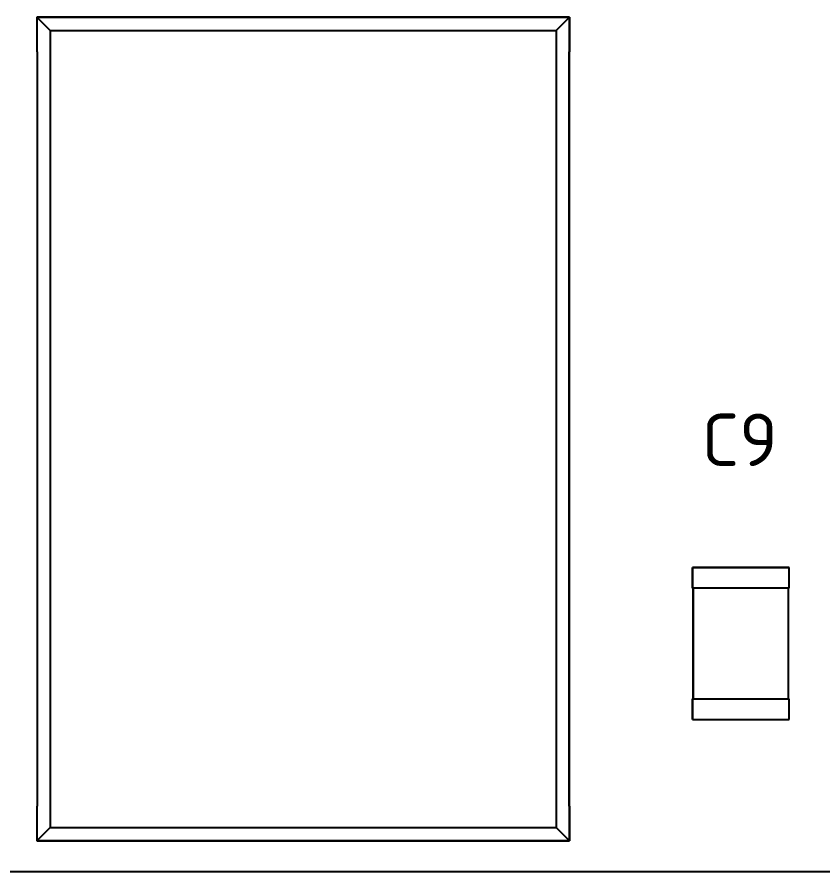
# Model space of a CAD drawing. Header units: inches. Extents: x 5 to 415, y -593 to 71.
# Drawn here: x 85.58 to 108.87, y -504 to -479.3 of the extents above; entities that cross this region are included whole.
import ezdxf

# ---------------------------------------------------------------- set-up
doc = ezdxf.new("R2010")
doc.units = ezdxf.units.IN
doc.header["$MEASUREMENT"] = 0
doc.styles.add('ISOCPEUR0', font='isocpeur.ttf', dxfattribs={"height": 3.704167})

msp = doc.modelspace()

# ---------------------------------------------------------------- linework, layer by layer
at = {"color": 7, "true_color": 0xffffff}
for p, q in [((101.55, -479.3), (86.15, -479.3)), ((86.15, -479.3), (86.15, -480.3)), ((86.15, -479.3), (86.534, -479.684)), ((86.15, -479.3), (101.55, -479.3)), ((86.15, -479.3), (86.15, -480.3)), ((101.55, -479.3), (101.166, -479.684)), ((101.55, -480.3), (101.55, -479.3)), ((101.55, -479.3), (101.55, -480.3)), ((86.534, -479.684), (86.534, -502.716)), ((86.534, -479.684), (101.166, -479.684)), ((101.166, -479.684), (101.166, -502.716)), ((86.15, -480.3), (86.16, -480.3)), ((86.16, -480.3), (86.15, -480.3)), ((86.16, -480.3), (86.16, -502.1)), ((86.16, -480.3), (86.16, -502.1)), ((101.54, -502.1), (101.54, -480.3)), ((101.54, -480.3), (101.55, -480.3)), ((101.55, -480.3), (101.54, -480.3)), ((101.54, -480.3), (101.54, -502.1)), ((107.9, -495.2), (105.1, -495.2)), ((105.1, -495.2), (105.1, -495.8)), ((105.1, -495.8), (105.1, -495.2)), ((105.1, -495.2), (107.9, -495.2)), ((107.9, -495.8), (107.9, -495.2)), ((107.9, -495.8), (107.9, -495.2)), ((105.1, -495.8), (105.122, -495.8)), ((107.9, -495.8), (105.1, -495.8)), ((105.122, -495.8), (105.122, -499)), ((105.122, -499), (105.122, -495.8)), ((107.88, -499), (107.88, -495.8)), ((107.88, -495.8), (107.9, -495.8)), ((107.88, -499), (107.88, -495.8)), ((105.122, -499), (105.1, -499)), ((105.1, -499), (105.1, -499.6)), ((105.1, -499.6), (105.1, -499)), ((105.1, -499), (107.9, -499)), ((107.9, -499), (107.88, -499)), ((107.9, -499.6), (107.9, -499)), ((107.9, -499.6), (107.9, -499)), ((105.1, -499.6), (107.9, -499.6)), ((105.1, -499.6), (107.9, -499.6)), ((86.16, -502.1), (86.15, -502.1)), ((86.15, -502.1), (86.15, -503.1)), ((86.15, -502.1), (86.15, -503.1)), ((86.16, -502.1), (86.15, -502.1)), ((101.55, -502.1), (101.54, -502.1)), ((101.55, -502.1), (101.54, -502.1)), ((101.55, -503.1), (101.55, -502.1)), ((101.55, -502.1), (101.55, -503.1)), ((86.534, -502.716), (86.15, -503.1)), ((86.534, -502.716), (101.166, -502.716)), ((101.166, -502.716), (101.55, -503.1)), ((86.15, -503.1), (101.55, -503.1)), ((101.55, -503.1), (86.15, -503.1))]:
    msp.add_line(p, q, dxfattribs=at)
at = {"color": 18, "true_color": 0x000000}
for p, q in [((101.55, -479.3), (86.15, -479.3)), ((86.15, -479.3), (86.15, -480.3)), ((86.15, -479.3), (86.534, -479.684)), ((86.15, -479.3), (101.55, -479.3)), ((86.15, -479.3), (86.15, -480.3)), ((101.55, -479.3), (101.166, -479.684)), ((101.55, -480.3), (101.55, -479.3)), ((101.55, -479.3), (101.55, -480.3)), ((86.534, -479.684), (86.534, -502.716)), ((86.534, -479.684), (101.166, -479.684)), ((101.166, -479.684), (101.166, -502.716)), ((86.15, -480.3), (86.16, -480.3)), ((86.16, -480.3), (86.15, -480.3)), ((86.16, -480.3), (86.16, -502.1)), ((86.16, -480.3), (86.16, -502.1)), ((101.54, -502.1), (101.54, -480.3)), ((101.54, -480.3), (101.55, -480.3)), ((101.55, -480.3), (101.54, -480.3)), ((101.54, -480.3), (101.54, -502.1)), ((107.9, -495.2), (105.1, -495.2)), ((105.1, -495.2), (105.1, -495.8)), ((105.1, -495.8), (105.1, -495.2)), ((105.1, -495.2), (107.9, -495.2)), ((107.9, -495.8), (107.9, -495.2)), ((107.9, -495.8), (107.9, -495.2)), ((105.1, -495.8), (105.122, -495.8)), ((107.9, -495.8), (105.1, -495.8)), ((105.122, -495.8), (105.122, -499)), ((105.122, -499), (105.122, -495.8)), ((107.88, -499), (107.88, -495.8)), ((107.88, -495.8), (107.9, -495.8)), ((107.88, -499), (107.88, -495.8)), ((105.122, -499), (105.1, -499)), ((105.1, -499), (105.1, -499.6)), ((105.1, -499.6), (105.1, -499)), ((105.1, -499), (107.9, -499)), ((107.9, -499), (107.88, -499)), ((107.9, -499.6), (107.9, -499)), ((107.9, -499.6), (107.9, -499)), ((105.1, -499.6), (107.9, -499.6)), ((105.1, -499.6), (107.9, -499.6)), ((86.16, -502.1), (86.15, -502.1)), ((86.15, -502.1), (86.15, -503.1)), ((86.15, -502.1), (86.15, -503.1)), ((86.16, -502.1), (86.15, -502.1)), ((101.55, -502.1), (101.54, -502.1)), ((101.55, -502.1), (101.54, -502.1)), ((101.55, -503.1), (101.55, -502.1)), ((101.55, -502.1), (101.55, -503.1)), ((86.534, -502.716), (86.15, -503.1)), ((86.534, -502.716), (101.166, -502.716)), ((101.166, -502.716), (101.55, -503.1)), ((86.15, -503.1), (101.55, -503.1)), ((101.55, -503.1), (86.15, -503.1)), ((152, -504), (78, -504))]:
    msp.add_line(p, q, dxfattribs=at)

# ---------------------------------------------------------------- texts
at = {"color": 18, "true_color": 0x000000, "style": 'ISOCPEUR0'}
msp.add_text('C9', height=1.5158, dxfattribs=at).set_placement((105.366, -492.272))

doc.saveas('drawing.dxf')
